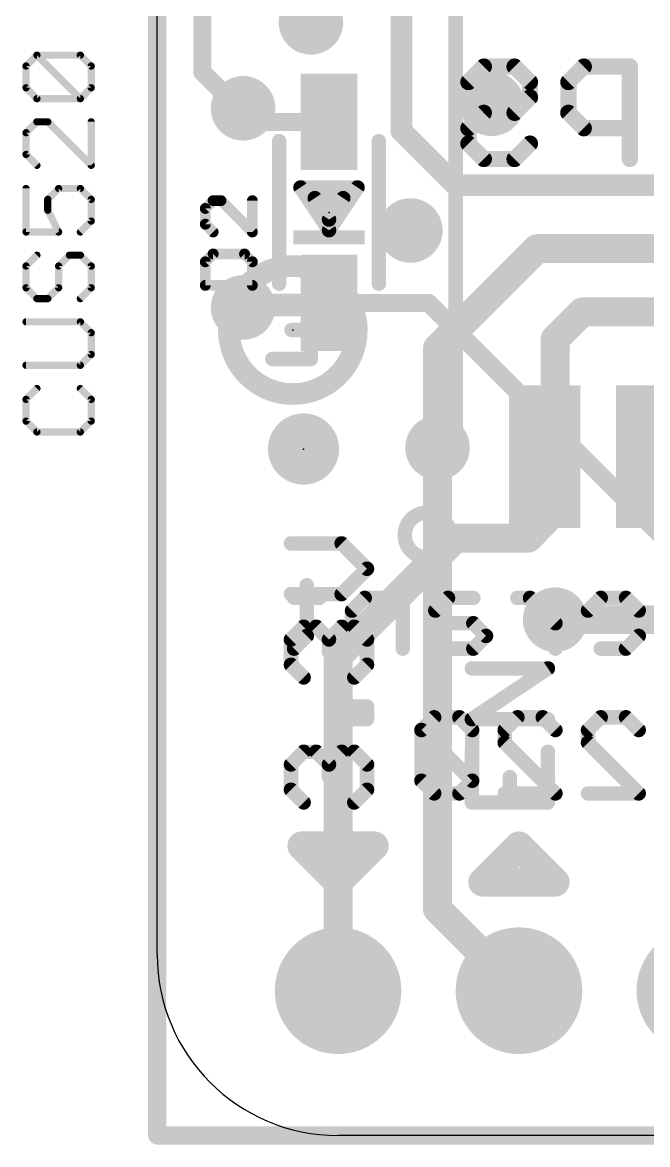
# Model space of a CAD drawing. Extents: x -2.5 to 35.7, y -0.6 to 34.3.
# Drawn here: x -1.89 to 6.89, y -0.13 to 15.62 of the extents above; entities that cross this region are included whole.
import ezdxf

# ---------------------------------------------------------------- set-up
doc = ezdxf.new("R2010")
doc.units = 0
for name, color, linetype in [('1', 12, 'CONTINUOUS'), ('16', 132, 'CONTINUOUS'), ('17', 110, 'CONTINUOUS'), ('18', 110, 'CONTINUOUS'), ('20', 53, 'CONTINUOUS'), ('21', 40, 'CONTINUOUS'), ('22', 6, 'CONTINUOUS'), ('23', 53, 'CONTINUOUS'), ('24', 53, 'CONTINUOUS'), ('25', 253, 'CONTINUOUS'), ('27', 253, 'CONTINUOUS')]:
    doc.layers.add(name, color=color, linetype=linetype)

# ---------------------------------------------------------------- blocks, each defined once
blk = doc.blocks.new('RECT')
blk.add_solid([(-0.5, -0.5), (0.5, -0.5), (-0.5, 0.5), (0.5, 0.5)])
blk = doc.blocks.new('PIE')
at = {"const_width": 0.5}
blk.add_lwpolyline([(0, -0.25, 1), (0, 0.25, 1), (0, -0.25)], format="xyb", dxfattribs=at)
blk = doc.blocks.new('ROUNDP')
at = {"const_width": 0.5}
blk.add_lwpolyline([(0, -0.25, 1), (0, 0.25, 1), (0, -0.25)], format="xyb", dxfattribs=at)
blk = doc.blocks.new('ROUNDV')
at = {"const_width": 0.5}
blk.add_lwpolyline([(0, -0.25, 1), (0, 0.25, 1), (0, -0.25)], format="xyb", dxfattribs=at)

msp = doc.modelspace()

# ---------------------------------------------------------------- linework, layer by layer
at = {"layer": '1'}
for points, const_width in [([(0, 0), (0, 33.925)], 0.254), ([(3.429, 22.733), (3.429, 14.097)], 0.3048), ([(1.2065, 14.351), (1.2065, 14.4145)], 0.254), ([(1.3335, 14.224), (1.2065, 14.351)], 0.254), ([(1.3335, 14.224), (2.413, 14.224)], 0.254), ([(3.429, 14.097), (4.191, 13.335)], 0.3048), ([(4.191, 13.335), (7.62, 13.335)], 0.3048), ([(3.937, 11.049), (5.334, 12.446)], 0.4064), ([(5.334, 12.446), (8.128, 12.446)], 0.4064), ([(2.413, 11.684), (2.3495, 11.6205)], 0.254), ([(2.3495, 11.6205), (1.2065, 11.6205)], 0.254), ([(5.969, 11.557), (5.588, 11.176)], 0.4064), ([(8.636, 11.557), (5.969, 11.557)], 0.4064), ([(5.588, 11.176), (5.588, 9.672)], 0.4064), ([(3.937, 9.652), (3.937, 11.049)], 0.4064), ([(5.588, 9.672), (5.442, 9.526)], 0.4064), ([(5.442, 8.617), (5.442, 9.526)], 0.4064), ([(5.207, 8.382), (5.442, 8.617)], 0.4064), ([(4.191, 8.382), (2.54, 6.731)], 0.4064), ([(5.207, 8.382), (4.191, 8.382)], 0.4064), ([(5.588, 7.239), (7.493, 7.239)], 0.4064), ([(2.54, 6.731), (2.54, 2.032)], 0.4064), ([(25.4, 0), (0, 0)], 0.254)]:
    msp.add_lwpolyline(points, dxfattribs=dict(at, const_width=const_width))
for points, const_width in [([(1.27, 14.4145, 1), (1.143, 14.4145)], 0.127), ([(1.2514, 14.3959, 1), (1.1616, 14.3061)], 0.127), ([(1.143, 14.351, 1), (1.27, 14.351)], 0.127), ([(1.3335, 14.2875, 1), (1.3335, 14.1605)], 0.127), ([(1.2886, 14.1791, 1), (1.3784, 14.2689)], 0.127), ([(2.413, 14.1605, 1), (2.413, 14.2875)], 0.127), ([(3.4829, 14.1509, 1), (3.3751, 14.0431)], 0.1524), ([(3.3528, 14.097, 1), (3.5052, 14.097)], 0.1524), ([(4.191, 13.4112, 1), (4.191, 13.2588)], 0.1524), ([(4.1371, 13.2811, 1), (4.2449, 13.3889)], 0.1524), ([(5.334, 12.5476, 1), (5.334, 12.3444)], 0.2032), ([(5.4058, 12.3742, 1), (5.2622, 12.5178)], 0.2032), ([(2.4579, 11.6391, 1), (2.3681, 11.7289)], 0.127), ([(1.2065, 11.684, 1), (1.2065, 11.557)], 0.127), ([(2.3046, 11.6654, 1), (2.3944, 11.5756)], 0.127), ([(2.3495, 11.557, 1), (2.3495, 11.684)], 0.127), ([(5.969, 11.6586, 1), (5.969, 11.4554)], 0.2032), ([(6.0408, 11.4852, 1), (5.8972, 11.6288)], 0.2032), ([(5.6896, 11.176, 1), (5.4864, 11.176)], 0.2032), ([(5.5162, 11.2478, 1), (5.6598, 11.1042)], 0.2032), ([(4.0386, 11.049, 1), (3.8354, 11.049)], 0.2032), ([(3.8652, 11.1208, 1), (4.0088, 10.9772)], 0.2032), ([(5.4864, 9.672, 1), (5.6896, 9.672)], 0.2032), ([(5.6598, 9.6002, 1), (5.5162, 9.7438)], 0.2032), ([(3.8354, 9.652, 1), (4.0386, 9.652)], 0.2032), ([(5.5436, 9.526, 1), (5.3404, 9.526)], 0.2032), ([(5.3702, 9.5978, 1), (5.5138, 9.4542)], 0.2032), ([(5.5138, 8.5452, 1), (5.3702, 8.6888)], 0.2032), ([(5.3404, 8.617, 1), (5.5436, 8.617)], 0.2032), ([(4.191, 8.4836, 1), (4.191, 8.2804)], 0.2032), ([(4.2628, 8.3102, 1), (4.1192, 8.4538)], 0.2032), ([(5.1352, 8.4538, 1), (5.2788, 8.3102)], 0.2032), ([(5.207, 8.2804, 1), (5.207, 8.4836)], 0.2032), ([(5.588, 7.3406, 1), (5.588, 7.1374)], 0.2032), ([(2.6416, 6.731, 1), (2.4384, 6.731)], 0.2032), ([(2.4682, 6.8028, 1), (2.6118, 6.6592)], 0.2032), ([(2.4384, 2.032, 1), (2.6416, 2.032)], 0.2032), ([(0, 0.0635, 1), (0, -0.0635)], 0.127), ([(-0.0635, 0, 1), (0.0635, 0)], 0.127)]:
    msp.add_lwpolyline(points, format="xyb", dxfattribs=dict(at, const_width=const_width))
at = {"layer": '16'}
for points, const_width in [([(0, 0), (0, 33.925)], 0.254), ([(0.635, 24.7015), (0.635, 14.9225)], 0.254), ([(0.635, 14.9225), (1.143, 14.4145)], 0.254), ([(1.143, 14.4145), (1.2065, 14.4145)], 0.254), ([(1.27, 11.684), (1.2065, 11.6205)], 0.254), ([(3.81, 11.684), (1.27, 11.684)], 0.254), ([(3.81, 11.684), (7.62, 7.874)], 0.254), ([(3.937, 3.175), (3.937, 9.652)], 0.4064), ([(5.588, 7.239), (5.588, 6.985)], 0.4064), ([(5.08, 2.032), (3.937, 3.175)], 0.4064), ([(25.4, 0), (0, 0)], 0.254)]:
    msp.add_lwpolyline(points, dxfattribs=dict(at, const_width=const_width))
for points, const_width in [([(0.6799, 14.9674, 1), (0.5901, 14.8776)], 0.127), ([(0.5715, 14.9225, 1), (0.6985, 14.9225)], 0.127), ([(1.143, 14.478, 1), (1.143, 14.351)], 0.127), ([(1.0981, 14.3696, 1), (1.1879, 14.4594)], 0.127), ([(1.2065, 14.351, 1), (1.2065, 14.478)], 0.127), ([(1.27, 11.7475, 1), (1.27, 11.6205)], 0.127), ([(1.3149, 11.6391, 1), (1.2251, 11.7289)], 0.127), ([(3.8549, 11.7289, 1), (3.7651, 11.6391)], 0.127), ([(3.81, 11.6205, 1), (3.81, 11.7475)], 0.127), ([(1.1616, 11.6654, 1), (1.2514, 11.5756)], 0.127), ([(4.0386, 9.652, 1), (3.8354, 9.652)], 0.2032), ([(5.6896, 7.239, 1), (5.4864, 7.239)], 0.2032), ([(5.4864, 6.985, 1), (5.6896, 6.985)], 0.2032), ([(4.0088, 3.2468, 1), (3.8652, 3.1032)], 0.2032), ([(3.8354, 3.175, 1), (4.0386, 3.175)], 0.2032), ([(5.0082, 1.9602, 1), (5.1518, 2.1038)], 0.2032), ([(0, 0.0635, 1), (0, -0.0635)], 0.127), ([(-0.0635, 0, 1), (0.0635, 0)], 0.127)]:
    msp.add_lwpolyline(points, format="xyb", dxfattribs=dict(at, const_width=const_width))
at = {"layer": '20'}
for p, q in [((0, 2.54), (0, 31.75)), ((22.86, 0), (2.54, 0))]:
    msp.add_line(p, q, dxfattribs=at)
msp.add_arc((2.54, 2.54), 2.54, 180, 270, dxfattribs=at)
at = {"layer": '21'}
for points, const_width in [([(4.192, 9.526), (4.192, 25.526)], 0.2032), ([(1.713, 11.954), (1.713, 13.954)], 0.2032), ([(3.113, 13.954), (3.113, 11.954)], 0.2032), ([(2.413, 12.704), (2.013, 13.304)], 0.2032), ([(2.013, 13.304), (2.813, 13.304)], 0.2032), ([(2.813, 13.304), (2.413, 12.704)], 0.2032), ([(2.413, 12.854), (2.213, 13.154)], 0.2032), ([(2.213, 13.154), (2.613, 13.154)], 0.2032), ([(2.613, 13.154), (2.413, 12.854)], 0.2032), ([(2.3125, 13.0048), (2.5135, 13.0048)], 0.2032), ([(2.5905, 8.3089), (1.8787, 8.3089)], 0.2032), ([(2.9464, 7.953), (2.5905, 8.3089)], 0.2032), ([(2.5905, 7.5971), (2.9464, 7.953)], 0.2032), ([(1.8787, 7.5971), (2.5905, 7.5971)], 0.2032), ([(1.8787, 6.9615), (2.0566, 7.1395)], 0.2032), ([(2.0566, 7.1395), (2.2346, 7.1395)], 0.2032), ([(2.2346, 7.1395), (2.4125, 6.9615)], 0.2032), ([(2.4125, 6.9615), (2.5905, 7.1395)], 0.2032), ([(2.5905, 7.1395), (2.7685, 7.1395)], 0.2032), ([(2.7685, 7.1395), (2.9464, 6.9615)], 0.2032), ([(1.8787, 6.6056), (1.8787, 6.9615)], 0.2032), ([(2.4125, 6.9615), (2.4125, 6.7836)], 0.2032), ([(2.9464, 6.9615), (2.9464, 6.6056)], 0.2032), ([(2.0566, 6.4277), (1.8787, 6.6056)], 0.2032), ([(2.9464, 6.6056), (2.7685, 6.4277)], 0.2032), ([(4.4187, 5.843), (5.4864, 6.5548)], 0.2032), ([(5.4864, 6.5548), (4.4187, 6.5548)], 0.2032), ([(2.7685, 5.843), (2.7685, 6.0209)], 0.2032), ([(2.7685, 6.0209), (2.9464, 6.0209)], 0.2032), ([(2.9464, 6.0209), (2.9464, 5.843)], 0.2032), ([(2.9464, 5.843), (2.7685, 5.843)], 0.2032), ([(5.4864, 5.843), (4.4187, 5.843)], 0.2032), ([(1.8787, 5.2075), (2.0566, 5.3854)], 0.2032), ([(2.0566, 5.3854), (2.2346, 5.3854)], 0.2032), ([(2.2346, 5.3854), (2.4125, 5.2075)], 0.2032), ([(2.4125, 5.2075), (2.5905, 5.3854)], 0.2032), ([(2.5905, 5.3854), (2.7685, 5.3854)], 0.2032), ([(2.7685, 5.3854), (2.9464, 5.2075)], 0.2032), ([(4.4187, 5.3854), (4.4187, 4.6736)], 0.2032), ([(5.4864, 4.6736), (5.4864, 5.3854)], 0.2032), ([(1.8787, 4.8516), (1.8787, 5.2075)], 0.2032), ([(2.4125, 5.2075), (2.4125, 5.0295)], 0.2032), ([(2.9464, 5.2075), (2.9464, 4.8516)], 0.2032), ([(4.9525, 4.6736), (4.9525, 5.0295)], 0.2032), ([(2.0566, 4.6736), (1.8787, 4.8516)], 0.2032), ([(2.9464, 4.8516), (2.7685, 4.6736)], 0.2032), ([(4.4187, 4.6736), (5.4864, 4.6736)], 0.2032), ([(3.048, 4.064), (2.032, 4.064)], 0.4064), ([(2.032, 4.064), (2.54, 3.556)], 0.4064), ([(2.54, 3.556), (3.048, 4.064)], 0.4064), ([(5.08, 4.064), (4.572, 3.556)], 0.4064), ([(5.588, 3.556), (5.08, 4.064)], 0.4064), ([(4.572, 3.556), (5.588, 3.556)], 0.4064)]:
    msp.add_lwpolyline(points, dxfattribs=dict(at, const_width=const_width))
for points, const_width in [([(1.7638, 13.954, 1), (1.6622, 13.954)], 0.1016), ([(3.1638, 13.954, 1), (3.0622, 13.954)], 0.1016), ([(2.0553, 13.3322, 1), (1.9707, 13.2758)], 0.1016), ([(2.013, 13.3548, 1), (2.013, 13.2532)], 0.1016), ([(2.8553, 13.2758, 1), (2.7707, 13.3322)], 0.1016), ([(2.813, 13.2532, 1), (2.813, 13.3548)], 0.1016), ([(2.2553, 13.1822, 1), (2.1707, 13.1258)], 0.1016), ([(2.213, 13.2048, 1), (2.213, 13.1032)], 0.1016), ([(2.6553, 13.1258, 1), (2.5707, 13.1822)], 0.1016), ([(2.613, 13.1032, 1), (2.613, 13.2048)], 0.1016), ([(2.3125, 13.0556, 1), (2.3125, 12.954)], 0.1016), ([(2.5135, 12.954, 1), (2.5135, 13.0556)], 0.1016), ([(2.3707, 12.8822, 1), (2.4553, 12.8258)], 0.1016), ([(2.3707, 12.8258, 1), (2.4553, 12.8822)], 0.1016), ([(2.3707, 12.7322, 1), (2.4553, 12.6758)], 0.1016), ([(2.3707, 12.6758, 1), (2.4553, 12.7322)], 0.1016), ([(1.6622, 11.954, 1), (1.7638, 11.954)], 0.1016), ([(3.0622, 11.954, 1), (3.1638, 11.954)], 0.1016), ([(4.1412, 9.526, 1), (4.2428, 9.526)], 0.1016), ([(3.792, 8.1098, 1), (3.792, 8.7422, 1), (3.792, 8.1098)], 0.2032), ([(1.8787, 8.3597, 1), (1.8787, 8.2581)], 0.1016), ([(2.6264, 8.3448, 1), (2.5546, 8.273)], 0.1016), ([(2.5905, 8.2581, 1), (2.5905, 8.3597)], 0.1016), ([(2.9823, 7.9171, 1), (2.9105, 7.9889)], 0.1016), ([(2.9105, 7.9171, 1), (2.9823, 7.9889)], 0.1016), ([(1.8787, 7.6479, 1), (1.8787, 7.5463)], 0.1016), ([(2.5546, 7.633, 1), (2.6264, 7.5612)], 0.1016), ([(2.5905, 7.5463, 1), (2.5905, 7.6479)], 0.1016), ([(2.0566, 7.1903, 1), (2.0566, 7.0887)], 0.1016), ([(2.0926, 7.1036, 1), (2.0207, 7.1754)], 0.1016), ([(2.2705, 7.1754, 1), (2.1987, 7.1036)], 0.1016), ([(2.2346, 7.0887, 1), (2.2346, 7.1903)], 0.1016), ([(2.5905, 7.1903, 1), (2.5905, 7.0887)], 0.1016), ([(2.6264, 7.1036, 1), (2.5546, 7.1754)], 0.1016), ([(2.8044, 7.1754, 1), (2.7325, 7.1036)], 0.1016), ([(2.7685, 7.0887, 1), (2.7685, 7.1903)], 0.1016), ([(1.9295, 6.9615, 1), (1.8279, 6.9615)], 0.1016), ([(1.8428, 6.9975, 1), (1.9146, 6.9256)], 0.1016), ([(2.4633, 6.9615, 1), (2.3617, 6.9615)], 0.1016), ([(2.3766, 6.9975, 1), (2.4485, 6.9256)], 0.1016), ([(2.3766, 6.9256, 1), (2.4485, 6.9975)], 0.1016), ([(2.9972, 6.9615, 1), (2.8956, 6.9615)], 0.1016), ([(2.9105, 6.9256, 1), (2.9823, 6.9975)], 0.1016), ([(2.3617, 6.7836, 1), (2.4633, 6.7836)], 0.1016), ([(1.9146, 6.6416, 1), (1.8428, 6.5697)], 0.1016), ([(1.8279, 6.6056, 1), (1.9295, 6.6056)], 0.1016), ([(2.8956, 6.6056, 1), (2.9972, 6.6056)], 0.1016), ([(2.9823, 6.5697, 1), (2.9105, 6.6416)], 0.1016), ([(4.4187, 6.6056, 1), (4.4187, 6.504)], 0.1016), ([(5.5146, 6.5125, 1), (5.4582, 6.5971)], 0.1016), ([(5.4864, 6.504, 1), (5.4864, 6.6056)], 0.1016), ([(2.0207, 6.3918, 1), (2.0926, 6.4636)], 0.1016), ([(2.7325, 6.4636, 1), (2.8044, 6.3918)], 0.1016), ([(2.8193, 6.0209, 1), (2.7176, 6.0209)], 0.1016), ([(2.7685, 6.0717, 1), (2.7685, 5.9701)], 0.1016), ([(2.9972, 6.0209, 1), (2.8956, 6.0209)], 0.1016), ([(2.9464, 5.9701, 1), (2.9464, 6.0717)], 0.1016), ([(2.7176, 5.843, 1), (2.8193, 5.843)], 0.1016), ([(2.7685, 5.8938, 1), (2.7685, 5.7922)], 0.1016), ([(2.8956, 5.843, 1), (2.9972, 5.843)], 0.1016), ([(2.9464, 5.7922, 1), (2.9464, 5.8938)], 0.1016), ([(4.4187, 5.8938, 1), (4.4187, 5.7922)], 0.1016), ([(4.3905, 5.8853, 1), (4.4469, 5.8007)], 0.1016), ([(5.4864, 5.7922, 1), (5.4864, 5.8938)], 0.1016), ([(2.0566, 5.4362, 1), (2.0566, 5.3346)], 0.1016), ([(2.0926, 5.3495, 1), (2.0207, 5.4213)], 0.1016), ([(2.2705, 5.4213, 1), (2.1987, 5.3495)], 0.1016), ([(2.2346, 5.3346, 1), (2.2346, 5.4362)], 0.1016), ([(2.5905, 5.4362, 1), (2.5905, 5.3346)], 0.1016), ([(2.6264, 5.3495, 1), (2.5546, 5.4213)], 0.1016), ([(2.8044, 5.4213, 1), (2.7325, 5.3495)], 0.1016), ([(2.7685, 5.3346, 1), (2.7685, 5.4362)], 0.1016), ([(4.4695, 5.3854, 1), (4.3679, 5.3854)], 0.1016), ([(5.5372, 5.3854, 1), (5.4356, 5.3854)], 0.1016), ([(1.9295, 5.2075, 1), (1.8279, 5.2075)], 0.1016), ([(1.8428, 5.2434, 1), (1.9146, 5.1715)], 0.1016), ([(2.4633, 5.2075, 1), (2.3617, 5.2075)], 0.1016), ([(2.3766, 5.2434, 1), (2.4485, 5.1715)], 0.1016), ([(2.3766, 5.1715, 1), (2.4485, 5.2434)], 0.1016), ([(2.9972, 5.2075, 1), (2.8956, 5.2075)], 0.1016), ([(2.9105, 5.1715, 1), (2.9823, 5.2434)], 0.1016), ([(2.3617, 5.0295, 1), (2.4633, 5.0295)], 0.1016), ([(5.0033, 5.0295, 1), (4.9017, 5.0295)], 0.1016), ([(1.9146, 4.8875, 1), (1.8428, 4.8156)], 0.1016), ([(1.8279, 4.8516, 1), (1.9295, 4.8516)], 0.1016), ([(2.8956, 4.8516, 1), (2.9972, 4.8516)], 0.1016), ([(2.9823, 4.8156, 1), (2.9105, 4.8875)], 0.1016), ([(2.0207, 4.6377, 1), (2.0926, 4.7095)], 0.1016), ([(2.7325, 4.7095, 1), (2.8044, 4.6377)], 0.1016), ([(4.4187, 4.7244, 1), (4.4187, 4.6228)], 0.1016), ([(4.3679, 4.6736, 1), (4.4695, 4.6736)], 0.1016), ([(4.9017, 4.6736, 1), (5.0033, 4.6736)], 0.1016), ([(5.4356, 4.6736, 1), (5.5372, 4.6736)], 0.1016), ([(5.4864, 4.6228, 1), (5.4864, 4.7244)], 0.1016), ([(2.032, 4.1656, 1), (2.032, 3.9624)], 0.2032), ([(2.1038, 4.1358, 1), (1.9602, 3.9922)], 0.2032), ([(3.1198, 3.9922, 1), (2.9762, 4.1358)], 0.2032), ([(3.048, 3.9624, 1), (3.048, 4.1656)], 0.2032), ([(5.1518, 4.1358, 1), (5.0082, 3.9922)], 0.2032), ([(5.1518, 3.9922, 1), (5.0082, 4.1358)], 0.2032), ([(2.4682, 3.6278, 1), (2.6118, 3.4842)], 0.2032), ([(2.4682, 3.4842, 1), (2.6118, 3.6278)], 0.2032), ([(4.572, 3.6576, 1), (4.572, 3.4544)], 0.2032), ([(4.5002, 3.6278, 1), (4.6438, 3.4842)], 0.2032), ([(5.5162, 3.4842, 1), (5.6598, 3.6278)], 0.2032), ([(5.588, 3.4544, 1), (5.588, 3.6576)], 0.2032)]:
    msp.add_lwpolyline(points, format="xyb", dxfattribs=dict(at, const_width=const_width))
at = {"layer": '22'}
for points, const_width in [([(4.3705, 14.7837), (4.5866, 14.9998)], 0.2286), ([(4.5866, 14.9998), (5.0187, 14.9998)], 0.2286), ([(5.0187, 14.9998), (5.2348, 14.7837)], 0.2286), ([(5.9899, 14.9998), (5.7738, 14.7837)], 0.2286), ([(6.6381, 14.9998), (5.9899, 14.9998)], 0.2286), ([(6.6381, 13.7033), (6.6381, 14.9998)], 0.2286), ([(5.2348, 14.7837), (5.2348, 14.5676)], 0.2286), ([(5.7738, 14.7837), (5.7738, 14.3516)], 0.2286), ([(5.2348, 14.5676), (5.0187, 14.3516)], 0.2286), ([(4.5866, 14.3516), (4.3705, 14.1355)], 0.2286), ([(5.0187, 14.3516), (4.5866, 14.3516)], 0.2286), ([(5.7738, 14.3516), (5.9899, 14.1355)], 0.2286), ([(4.3705, 14.1355), (4.3705, 13.9194)], 0.2286), ([(5.9899, 14.1355), (6.6381, 14.1355)], 0.2286), ([(4.3705, 13.9194), (4.5866, 13.7033)], 0.2286), ([(5.0187, 13.7033), (5.2348, 13.9194)], 0.2286), ([(4.5866, 13.7033), (5.0187, 13.7033)], 0.2286), ([(1.6167, 11.7101), (2.159, 11.7101)], 0.2032), ([(2.159, 11.7101), (2.159, 10.8966)], 0.2032), ([(2.159, 11.3033), (1.8878, 11.3033)], 0.2032), ([(2.159, 10.8966), (1.6167, 10.8966)], 0.2032), ([(2.1009, 7.7224), (2.1009, 7.0106)], 0.2032), ([(2.2789, 7.5444), (1.923, 7.5444)], 0.2032), ([(2.9144, 7.5444), (2.7364, 7.3665)], 0.2032), ([(3.4483, 7.5444), (2.9144, 7.5444)], 0.2032), ([(3.4483, 6.8326), (3.4483, 7.5444)], 0.2032), ([(4.0838, 7.5444), (3.9058, 7.3665)], 0.2032), ([(4.4397, 7.5444), (4.0838, 7.5444)], 0.2032), ([(5.2362, 7.5444), (5.0583, 7.5444)], 0.2032), ([(5.5921, 7.1885), (5.2362, 7.5444)], 0.2032), ([(5.5921, 6.8326), (5.5921, 7.5444)], 0.2032), ([(6.2277, 7.5444), (6.0497, 7.3665)], 0.2032), ([(6.5836, 7.5444), (6.2277, 7.5444)], 0.2032), ([(6.7615, 7.3665), (6.5836, 7.5444)], 0.2032), ([(2.7364, 7.3665), (2.7364, 6.8326)], 0.2032), ([(3.9058, 7.3665), (3.9058, 6.8326)], 0.2032), ([(6.0497, 7.3665), (6.0497, 7.1885)], 0.2032), ([(6.7615, 7.0106), (6.7615, 7.3665)], 0.2032), ([(4.4397, 7.1885), (3.9058, 7.1885)], 0.2032), ([(4.6176, 7.0106), (4.4397, 7.1885)], 0.2032), ([(6.0497, 7.1885), (6.7615, 7.1885)], 0.2032), ([(2.1009, 7.0106), (1.923, 6.8326)], 0.2032), ([(4.4397, 6.8326), (4.6176, 7.0106)], 0.2032), ([(6.5836, 6.8326), (6.7615, 7.0106)], 0.2032), ([(3.9058, 6.8326), (4.4397, 6.8326)], 0.2032), ([(6.2277, 6.8326), (6.5836, 6.8326)], 0.2032), ([(3.8889, 5.8683), (3.7109, 5.6904)], 0.2032), ([(4.2448, 5.8683), (3.8889, 5.8683)], 0.2032), ([(4.4227, 5.6904), (4.2448, 5.8683)], 0.2032), ([(4.8803, 5.6904), (5.0583, 5.8683)], 0.2032), ([(5.0583, 5.8683), (5.4142, 5.8683)], 0.2032), ([(5.4142, 5.8683), (5.5921, 5.6904)], 0.2032), ([(6.0497, 5.6904), (6.2277, 5.8683)], 0.2032), ([(6.2277, 5.8683), (6.5836, 5.8683)], 0.2032), ([(6.5836, 5.8683), (6.7615, 5.6904)], 0.2032), ([(3.7109, 5.6904), (3.7109, 4.9786)], 0.2032), ([(4.4227, 4.9786), (3.7109, 5.6904)], 0.2032), ([(4.4227, 4.9786), (4.4227, 5.6904)], 0.2032), ([(4.8803, 5.5124), (4.8803, 5.6904)], 0.2032), ([(6.0497, 5.5124), (6.0497, 5.6904)], 0.2032), ([(5.5921, 4.8006), (4.8803, 5.5124)], 0.2032), ([(6.7615, 4.8006), (6.0497, 5.5124)], 0.2032), ([(3.7109, 4.9786), (3.8889, 4.8006)], 0.2032), ([(4.2448, 4.8006), (4.4227, 4.9786)], 0.2032), ([(3.8889, 4.8006), (4.2448, 4.8006)], 0.2032), ([(4.8803, 4.8006), (5.5921, 4.8006)], 0.2032), ([(6.0497, 4.8006), (6.7615, 4.8006)], 0.2032)]:
    msp.add_lwpolyline(points, dxfattribs=dict(at, const_width=const_width))
for points, const_width in [([(4.5866, 15.057, 1), (4.5866, 14.9427)], 0.1143), ([(4.627, 14.9594, 1), (4.5462, 15.0402)], 0.1143), ([(5.0592, 15.0402, 1), (4.9783, 14.9594)], 0.1143), ([(5.0187, 14.9427, 1), (5.0187, 15.057)], 0.1143), ([(5.9899, 15.057, 1), (5.9899, 14.9427)], 0.1143), ([(6.0303, 14.9594, 1), (5.9494, 15.0402)], 0.1143), ([(6.6953, 14.9998, 1), (6.581, 14.9998)], 0.1143), ([(6.6381, 14.9427, 1), (6.6381, 15.057)], 0.1143), ([(4.3301, 14.8241, 1), (4.4109, 14.7433)], 0.1143), ([(5.292, 14.7837, 1), (5.1777, 14.7837)], 0.1143), ([(5.1944, 14.7433, 1), (5.2752, 14.8241)], 0.1143), ([(5.8309, 14.7837, 1), (5.7166, 14.7837)], 0.1143), ([(5.7334, 14.8241, 1), (5.8142, 14.7433)], 0.1143), ([(5.2752, 14.5272, 1), (5.1944, 14.608)], 0.1143), ([(5.1777, 14.5676, 1), (5.292, 14.5676)], 0.1143), ([(4.5866, 14.4087, 1), (4.5866, 14.2944)], 0.1143), ([(4.627, 14.3111, 1), (4.5462, 14.392)], 0.1143), ([(4.9783, 14.392, 1), (5.0592, 14.3111)], 0.1143), ([(5.0187, 14.2944, 1), (5.0187, 14.4087)], 0.1143), ([(5.7166, 14.3516, 1), (5.8309, 14.3516)], 0.1143), ([(5.8142, 14.392, 1), (5.7334, 14.3111)], 0.1143), ([(4.4276, 14.1355, 1), (4.3133, 14.1355)], 0.1143), ([(4.3301, 14.1759, 1), (4.4109, 14.0951)], 0.1143), ([(5.9899, 14.1926, 1), (5.9899, 14.0783)], 0.1143), ([(5.9494, 14.0951, 1), (6.0303, 14.1759)], 0.1143), ([(6.6381, 14.0783, 1), (6.6381, 14.1926)], 0.1143), ([(4.4109, 13.9598, 1), (4.3301, 13.879)], 0.1143), ([(5.2752, 13.879, 1), (5.1944, 13.9598)], 0.1143), ([(4.3133, 13.9194, 1), (4.4276, 13.9194)], 0.1143), ([(4.5866, 13.7605, 1), (4.5866, 13.6462)], 0.1143), ([(4.5462, 13.6629, 1), (4.627, 13.7437)], 0.1143), ([(4.9783, 13.7437, 1), (5.0592, 13.6629)], 0.1143), ([(5.0187, 13.6462, 1), (5.0187, 13.7605)], 0.1143), ([(6.581, 13.7033, 1), (6.6953, 13.7033)], 0.1143), ([(1.905, 10.405, 1), (1.905, 12.201, 1), (1.905, 10.405)], 0.3048), ([(1.6167, 11.7609, 1), (1.6167, 11.6593)], 0.1016), ([(2.2098, 11.7101, 1), (2.1082, 11.7101)], 0.1016), ([(2.159, 11.6593, 1), (2.159, 11.7609)], 0.1016), ([(1.8878, 11.3541, 1), (1.8878, 11.2525)], 0.1016), ([(2.159, 11.2525, 1), (2.159, 11.3541)], 0.1016), ([(1.6167, 10.9474, 1), (1.6167, 10.8458)], 0.1016), ([(2.1082, 10.8966, 1), (2.2098, 10.8966)], 0.1016), ([(2.159, 10.8458, 1), (2.159, 10.9474)], 0.1016), ([(2.1517, 7.7224, 1), (2.0501, 7.7224)], 0.1016), ([(1.923, 7.5952, 1), (1.923, 7.4936)], 0.1016), ([(2.2789, 7.4936, 1), (2.2789, 7.5952)], 0.1016), ([(2.9144, 7.5952, 1), (2.9144, 7.4936)], 0.1016), ([(2.9503, 7.5085, 1), (2.8785, 7.5803)], 0.1016), ([(3.4991, 7.5444, 1), (3.3975, 7.5444)], 0.1016), ([(3.4483, 7.4936, 1), (3.4483, 7.5952)], 0.1016), ([(4.0838, 7.5952, 1), (4.0838, 7.4936)], 0.1016), ([(4.1197, 7.5085, 1), (4.0479, 7.5803)], 0.1016), ([(4.4397, 7.4936, 1), (4.4397, 7.5952)], 0.1016), ([(5.0583, 7.5952, 1), (5.0583, 7.4936)], 0.1016), ([(5.2722, 7.5803, 1), (5.2003, 7.5085)], 0.1016), ([(5.2362, 7.4936, 1), (5.2362, 7.5952)], 0.1016), ([(5.6429, 7.5444, 1), (5.5413, 7.5444)], 0.1016), ([(6.2277, 7.5952, 1), (6.2277, 7.4936)], 0.1016), ([(6.2636, 7.5085, 1), (6.1918, 7.5803)], 0.1016), ([(6.6195, 7.5803, 1), (6.5477, 7.5085)], 0.1016), ([(6.5836, 7.4936, 1), (6.5836, 7.5952)], 0.1016), ([(2.7872, 7.3665, 1), (2.6856, 7.3665)], 0.1016), ([(2.7005, 7.4024, 1), (2.7724, 7.3305)], 0.1016), ([(3.9566, 7.3665, 1), (3.855, 7.3665)], 0.1016), ([(3.8699, 7.4024, 1), (3.9418, 7.3305)], 0.1016), ([(6.1005, 7.3665, 1), (5.9989, 7.3665)], 0.1016), ([(6.0138, 7.4024, 1), (6.0857, 7.3305)], 0.1016), ([(6.8123, 7.3665, 1), (6.7107, 7.3665)], 0.1016), ([(6.7256, 7.3305, 1), (6.7975, 7.4024)], 0.1016), ([(3.9058, 7.2393, 1), (3.9058, 7.1377)], 0.1016), ([(4.4756, 7.2244, 1), (4.4038, 7.1526)], 0.1016), ([(4.4397, 7.1377, 1), (4.4397, 7.2393)], 0.1016), ([(5.5562, 7.1526, 1), (5.6281, 7.2244)], 0.1016), ([(6.0497, 7.2393, 1), (6.0497, 7.1377)], 0.1016), ([(6.7615, 7.1377, 1), (6.7615, 7.2393)], 0.1016), ([(2.1368, 6.9746, 1), (2.065, 7.0465)], 0.1016), ([(4.6536, 6.9746, 1), (4.5817, 7.0465)], 0.1016), ([(4.5817, 6.9746, 1), (4.6536, 7.0465)], 0.1016), ([(5.9989, 7.1885, 1), (6.1005, 7.1885)], 0.1016), ([(6.7975, 6.9746, 1), (6.7256, 7.0465)], 0.1016), ([(2.0501, 7.0106, 1), (2.1517, 7.0106)], 0.1016), ([(3.9058, 6.8834, 1), (3.9058, 6.7818)], 0.1016), ([(4.4397, 6.7818, 1), (4.4397, 6.8834)], 0.1016), ([(6.2277, 6.8834, 1), (6.2277, 6.7818)], 0.1016), ([(6.5836, 6.7818, 1), (6.5836, 6.8834)], 0.1016), ([(6.7107, 7.0106, 1), (6.8123, 7.0106)], 0.1016), ([(1.887, 6.8685, 1), (1.9589, 6.7967)], 0.1016), ([(2.6856, 6.8326, 1), (2.7872, 6.8326)], 0.1016), ([(3.3975, 6.8326, 1), (3.4991, 6.8326)], 0.1016), ([(3.855, 6.8326, 1), (3.9566, 6.8326)], 0.1016), ([(4.4038, 6.8685, 1), (4.4756, 6.7967)], 0.1016), ([(5.5413, 6.8326, 1), (5.6429, 6.8326)], 0.1016), ([(6.5477, 6.8685, 1), (6.6195, 6.7967)], 0.1016), ([(3.8889, 5.9191, 1), (3.8889, 5.8175)], 0.1016), ([(3.9248, 5.8324, 1), (3.853, 5.9042)], 0.1016), ([(4.2807, 5.9042, 1), (4.2089, 5.8324)], 0.1016), ([(4.2448, 5.8175, 1), (4.2448, 5.9191)], 0.1016), ([(5.0583, 5.9191, 1), (5.0583, 5.8175)], 0.1016), ([(5.0942, 5.8324, 1), (5.0224, 5.9042)], 0.1016), ([(5.4501, 5.9042, 1), (5.3783, 5.8324)], 0.1016), ([(5.4142, 5.8175, 1), (5.4142, 5.9191)], 0.1016), ([(6.2277, 5.9191, 1), (6.2277, 5.8175)], 0.1016), ([(6.2636, 5.8324, 1), (6.1918, 5.9042)], 0.1016), ([(6.6195, 5.9042, 1), (6.5477, 5.8324)], 0.1016), ([(6.5836, 5.8175, 1), (6.5836, 5.9191)], 0.1016), ([(3.7617, 5.6904, 1), (3.6601, 5.6904)], 0.1016), ([(3.7469, 5.7263, 1), (3.675, 5.6544)], 0.1016), ([(3.675, 5.7263, 1), (3.7469, 5.6544)], 0.1016), ([(4.4735, 5.6904, 1), (4.3719, 5.6904)], 0.1016), ([(4.3868, 5.6544, 1), (4.4587, 5.7263)], 0.1016), ([(4.9311, 5.6904, 1), (4.8295, 5.6904)], 0.1016), ([(4.8444, 5.7263, 1), (4.9163, 5.6544)], 0.1016), ([(5.5562, 5.6544, 1), (5.6281, 5.7263)], 0.1016), ([(6.1005, 5.6904, 1), (5.9989, 5.6904)], 0.1016), ([(6.0138, 5.7263, 1), (6.0857, 5.6544)], 0.1016), ([(6.7256, 5.6544, 1), (6.7975, 5.7263)], 0.1016), ([(4.9163, 5.5483, 1), (4.8444, 5.4765)], 0.1016), ([(4.8295, 5.5124, 1), (4.9311, 5.5124)], 0.1016), ([(6.0857, 5.5483, 1), (6.0138, 5.4765)], 0.1016), ([(5.9989, 5.5124, 1), (6.1005, 5.5124)], 0.1016), ([(3.7469, 5.0145, 1), (3.675, 4.9426)], 0.1016), ([(4.4587, 4.9426, 1), (4.3868, 5.0145)], 0.1016), ([(4.3868, 4.9426, 1), (4.4587, 5.0145)], 0.1016), ([(3.6601, 4.9786, 1), (3.7617, 4.9786)], 0.1016), ([(3.8889, 4.8514, 1), (3.8889, 4.7498)], 0.1016), ([(3.853, 4.7647, 1), (3.9248, 4.8365)], 0.1016), ([(4.2089, 4.8365, 1), (4.2807, 4.7647)], 0.1016), ([(4.2448, 4.7498, 1), (4.2448, 4.8514)], 0.1016), ([(4.3719, 4.9786, 1), (4.4735, 4.9786)], 0.1016), ([(4.8803, 4.8514, 1), (4.8803, 4.7498)], 0.1016), ([(5.5562, 4.7647, 1), (5.6281, 4.8365)], 0.1016), ([(5.5921, 4.7498, 1), (5.5921, 4.8514)], 0.1016), ([(6.0497, 4.8514, 1), (6.0497, 4.7498)], 0.1016), ([(6.7256, 4.7647, 1), (6.7975, 4.8365)], 0.1016), ([(6.7615, 4.7498, 1), (6.7615, 4.8514)], 0.1016)]:
    msp.add_lwpolyline(points, format="xyb", dxfattribs=dict(at, const_width=const_width))
at = {"layer": '23'}
for p in [(2.413, 12.954), (2.055, 9.6335)]:
    msp.add_point(p, dxfattribs=at)
at = {"layer": '24'}
msp.add_point((1.905, 11.303), dxfattribs=at)
at = {"layer": '25', "const_width": 0.1524}
for points in [[(0.786, 13.1193), (0.6758, 13.0091)], [(0.6758, 13.0091), (0.6758, 12.7888)], [(0.8962, 13.1193), (0.786, 13.1193)], [(1.3368, 12.6786), (0.8962, 13.1193)], [(1.3368, 13.1193), (1.3368, 12.6786)], [(0.6758, 12.7888), (0.786, 12.6786)], [(0.786, 12.3708), (0.6758, 12.2607)], [(1.2266, 12.3708), (0.786, 12.3708)], [(1.3368, 12.2607), (1.2266, 12.3708)], [(0.6758, 12.2607), (0.6758, 11.9302)], [(1.3368, 11.9302), (1.3368, 12.2607)], [(0.6758, 11.9302), (1.3368, 11.9302)]]:
    msp.add_lwpolyline(points, dxfattribs=at)
at = {"layer": '25', "const_width": 0.0762}
for points in [[(0.7139, 13.0091, 1), (0.6377, 13.0091)], [(0.6489, 13.036, 1), (0.7028, 12.9822)], [(0.786, 13.1574, 1), (0.786, 13.0812)], [(0.8129, 13.0923, 1), (0.7591, 13.1462)], [(0.9231, 13.1462, 1), (0.8692, 13.0923)], [(0.8962, 13.0812, 1), (0.8962, 13.1574)], [(1.3749, 13.1193, 1), (1.2987, 13.1193)], [(0.7028, 12.8157, 1), (0.6489, 12.7618)], [(0.6377, 12.7888, 1), (0.7139, 12.7888)], [(0.7591, 12.6517, 1), (0.8129, 12.7056)], [(1.2987, 12.6786, 1), (1.3749, 12.6786)], [(1.3099, 12.6517, 1), (1.3637, 12.7056)], [(0.786, 12.4089, 1), (0.786, 12.3327)], [(0.8129, 12.3439, 1), (0.7591, 12.3978)], [(1.2536, 12.3978, 1), (1.1997, 12.3439)], [(1.2266, 12.3327, 1), (1.2266, 12.4089)], [(0.7139, 12.2607, 1), (0.6377, 12.2607)], [(0.6489, 12.2876, 1), (0.7028, 12.2337)], [(1.3749, 12.2607, 1), (1.2987, 12.2607)], [(1.3099, 12.2337, 1), (1.3637, 12.2876)], [(0.6758, 11.9683, 1), (0.6758, 11.8921)], [(0.6377, 11.9302, 1), (0.7139, 11.9302)], [(1.2987, 11.9302, 1), (1.3749, 11.9302)], [(1.3368, 11.8921, 1), (1.3368, 11.9683)]]:
    msp.add_lwpolyline(points, format="xyb", dxfattribs=at)
at = {"layer": '27', "const_width": 0.1016}
for points in [[(-1.841, 15.008), (-1.6885, 15.1605)], [(-1.6885, 15.1605), (-1.0783, 15.1605)], [(-1.0783, 14.5504), (-1.6885, 15.1605)], [(-1.0783, 15.1605), (-0.9258, 15.008)], [(-1.841, 14.7029), (-1.841, 15.008)], [(-0.9258, 15.008), (-0.9258, 14.7029)], [(-1.6885, 14.5504), (-1.841, 14.7029)], [(-0.9258, 14.7029), (-1.0783, 14.5504)], [(-1.0783, 14.5504), (-1.6885, 14.5504)], [(-1.6885, 14.225), (-1.841, 14.0725)], [(-1.5359, 14.225), (-1.6885, 14.225)], [(-0.9258, 13.6149), (-1.5359, 14.225)], [(-0.9258, 14.225), (-0.9258, 13.6149)], [(-1.841, 14.0725), (-1.841, 13.7674)], [(-1.841, 13.7674), (-1.6885, 13.6149)], [(-1.841, 13.2895), (-1.841, 12.6794)], [(-1.5359, 13.1369), (-1.3834, 13.2895)], [(-1.3834, 13.2895), (-1.0783, 13.2895)], [(-1.0783, 13.2895), (-0.9258, 13.1369)], [(-1.5359, 12.9844), (-1.5359, 13.1369)], [(-0.9258, 13.1369), (-0.9258, 12.8319)], [(-1.3834, 12.6794), (-1.5359, 12.9844)], [(-0.9258, 12.8319), (-1.0783, 12.6794)], [(-1.841, 12.6794), (-1.3834, 12.6794)], [(-1.6885, 12.354), (-1.841, 12.2014)], [(-1.3834, 12.2014), (-1.2309, 12.354)], [(-1.2309, 12.354), (-1.0783, 12.354)], [(-1.0783, 12.354), (-0.9258, 12.2014)], [(-1.841, 12.2014), (-1.841, 11.8964)], [(-1.3834, 11.8964), (-1.3834, 12.2014)], [(-0.9258, 12.2014), (-0.9258, 11.8964)], [(-1.841, 11.8964), (-1.6885, 11.7438)], [(-1.5359, 11.7438), (-1.3834, 11.8964)], [(-0.9258, 11.8964), (-1.0783, 11.7438)], [(-1.6885, 11.7438), (-1.5359, 11.7438)], [(-1.0783, 11.4184), (-1.841, 11.4184)], [(-0.9258, 11.2659), (-1.0783, 11.4184)], [(-0.9258, 10.9608), (-0.9258, 11.2659)], [(-1.0783, 10.8083), (-0.9258, 10.9608)], [(-1.841, 10.8083), (-1.0783, 10.8083)], [(-1.6885, 10.4829), (-1.841, 10.3304)], [(-0.9258, 10.3304), (-1.0783, 10.4829)], [(-1.841, 10.3304), (-1.841, 10.0253)], [(-0.9258, 10.0253), (-0.9258, 10.3304)], [(-1.841, 10.0253), (-1.6885, 9.8728)], [(-1.6885, 9.8728), (-1.0783, 9.8728)], [(-1.0783, 9.8728), (-0.9258, 10.0253)]]:
    msp.add_lwpolyline(points, dxfattribs=at)
at = {"layer": '27', "const_width": 0.0508}
for points in [[(-1.6885, 15.1859, 1), (-1.6885, 15.1351)], [(-1.6705, 15.1785, 1), (-1.7064, 15.1426)], [(-1.6705, 15.1426, 1), (-1.7064, 15.1785)], [(-1.0604, 15.1785, 1), (-1.0963, 15.1426)], [(-1.0783, 15.1351, 1), (-1.0783, 15.1859)], [(-1.8156, 15.008, 1), (-1.8664, 15.008)], [(-1.8589, 15.0259, 1), (-1.823, 14.99)], [(-0.9004, 15.008, 1), (-0.9512, 15.008)], [(-0.9438, 14.99, 1), (-0.9078, 15.0259)], [(-1.8664, 14.7029, 1), (-1.8156, 14.7029)], [(-1.823, 14.7209, 1), (-1.8589, 14.685)], [(-0.9512, 14.7029, 1), (-0.9004, 14.7029)], [(-0.9078, 14.685, 1), (-0.9438, 14.7209)], [(-1.6885, 14.5758, 1), (-1.6885, 14.525)], [(-1.7064, 14.5324, 1), (-1.6705, 14.5684)], [(-1.0963, 14.5684, 1), (-1.0604, 14.5324)], [(-1.0963, 14.5324, 1), (-1.0604, 14.5684)], [(-1.0783, 14.525, 1), (-1.0783, 14.5758)], [(-1.6885, 14.2504, 1), (-1.6885, 14.1996)], [(-1.6705, 14.207, 1), (-1.7064, 14.243)], [(-1.518, 14.243, 1), (-1.5539, 14.207)], [(-1.5359, 14.1996, 1), (-1.5359, 14.2504)], [(-0.9004, 14.225, 1), (-0.9512, 14.225)], [(-1.8156, 14.0725, 1), (-1.8664, 14.0725)], [(-1.8589, 14.0904, 1), (-1.823, 14.0545)], [(-1.823, 13.7854, 1), (-1.8589, 13.7494)], [(-1.8664, 13.7674, 1), (-1.8156, 13.7674)], [(-1.7064, 13.5969, 1), (-1.6705, 13.6328)], [(-0.9512, 13.6149, 1), (-0.9004, 13.6149)], [(-0.9438, 13.5969, 1), (-0.9078, 13.6328)], [(-1.8156, 13.2895, 1), (-1.8664, 13.2895)], [(-1.3834, 13.3149, 1), (-1.3834, 13.2641)], [(-1.3654, 13.2715, 1), (-1.4014, 13.3074)], [(-1.0604, 13.3074, 1), (-1.0963, 13.2715)], [(-1.0783, 13.2641, 1), (-1.0783, 13.3149)], [(-1.5105, 13.1369, 1), (-1.5613, 13.1369)], [(-1.5539, 13.1549, 1), (-1.518, 13.119)], [(-0.9004, 13.1369, 1), (-0.9512, 13.1369)], [(-0.9438, 13.119, 1), (-0.9078, 13.1549)], [(-1.5132, 12.9958, 1), (-1.5586, 12.9731)], [(-1.5613, 12.9844, 1), (-1.5105, 12.9844)], [(-0.9512, 12.8319, 1), (-0.9004, 12.8319)], [(-0.9078, 12.8139, 1), (-0.9438, 12.8498)], [(-1.841, 12.7048, 1), (-1.841, 12.654)], [(-1.8664, 12.6794, 1), (-1.8156, 12.6794)], [(-1.4061, 12.668, 1), (-1.3607, 12.6907)], [(-1.3834, 12.654, 1), (-1.3834, 12.7048)], [(-1.0963, 12.6973, 1), (-1.0604, 12.6614)], [(-1.6705, 12.336, 1), (-1.7064, 12.3719)], [(-1.2309, 12.3794, 1), (-1.2309, 12.3286)], [(-1.2129, 12.336, 1), (-1.2488, 12.3719)], [(-1.0604, 12.3719, 1), (-1.0963, 12.336)], [(-1.0783, 12.3286, 1), (-1.0783, 12.3794)], [(-1.8156, 12.2014, 1), (-1.8664, 12.2014)], [(-1.8589, 12.2194, 1), (-1.823, 12.1835)], [(-1.358, 12.2014, 1), (-1.4088, 12.2014)], [(-1.4014, 12.2194, 1), (-1.3654, 12.1835)], [(-0.9004, 12.2014, 1), (-0.9512, 12.2014)], [(-0.9438, 12.1835, 1), (-0.9078, 12.2194)], [(-1.8664, 11.8964, 1), (-1.8156, 11.8964)], [(-1.823, 11.9143, 1), (-1.8589, 11.8784)], [(-1.4088, 11.8964, 1), (-1.358, 11.8964)], [(-1.3654, 11.8784, 1), (-1.4014, 11.9143)], [(-0.9512, 11.8964, 1), (-0.9004, 11.8964)], [(-0.9078, 11.8784, 1), (-0.9438, 11.9143)], [(-1.6885, 11.7692, 1), (-1.6885, 11.7184)], [(-1.7064, 11.7259, 1), (-1.6705, 11.7618)], [(-1.5539, 11.7618, 1), (-1.518, 11.7259)], [(-1.5359, 11.7184, 1), (-1.5359, 11.7692)], [(-1.0963, 11.7618, 1), (-1.0604, 11.7259)], [(-1.841, 11.4438, 1), (-1.841, 11.393)], [(-1.0604, 11.4364, 1), (-1.0963, 11.4005)], [(-1.0783, 11.393, 1), (-1.0783, 11.4438)], [(-0.9004, 11.2659, 1), (-0.9512, 11.2659)], [(-0.9438, 11.2479, 1), (-0.9078, 11.2839)], [(-0.9512, 10.9608, 1), (-0.9004, 10.9608)], [(-0.9078, 10.9429, 1), (-0.9438, 10.9788)], [(-1.841, 10.8337, 1), (-1.841, 10.7829)], [(-1.0963, 10.8263, 1), (-1.0604, 10.7904)], [(-1.0783, 10.7829, 1), (-1.0783, 10.8337)], [(-1.6705, 10.465, 1), (-1.7064, 10.5009)], [(-1.0604, 10.5009, 1), (-1.0963, 10.465)], [(-1.8156, 10.3304, 1), (-1.8664, 10.3304)], [(-1.8589, 10.3484, 1), (-1.823, 10.3124)], [(-0.9004, 10.3304, 1), (-0.9512, 10.3304)], [(-0.9438, 10.3124, 1), (-0.9078, 10.3484)], [(-1.8664, 10.0253, 1), (-1.8156, 10.0253)], [(-1.823, 10.0433, 1), (-1.8589, 10.0074)], [(-1.6885, 9.8982, 1), (-1.6885, 9.8474)], [(-1.0783, 9.8474, 1), (-1.0783, 9.8982)], [(-0.9512, 10.0253, 1), (-0.9004, 10.0253)], [(-0.9078, 10.0074, 1), (-0.9438, 10.0433)], [(-1.7064, 9.8548, 1), (-1.6705, 9.8908)], [(-1.0963, 9.8908, 1), (-1.0604, 9.8548)]]:
    msp.add_lwpolyline(points, format="xyb", dxfattribs=at)

# ---------------------------------------------------------------- block references
at = {"layer": '1', "xscale": 1.35, "yscale": 0.8, "rotation": 90}
for p in [(2.413, 14.224), (2.413, 11.684)]:
    msp.add_blockref('RECT', p, dxfattribs=at)
at = {"layer": '1', "xscale": 2, "rotation": 90}
for p in [(5.442, 9.526), (6.942, 9.526)]:
    msp.add_blockref('RECT', p, dxfattribs=at)
at = {"layer": '1'}
msp.add_blockref('PIE', (2.055, 9.6335), dxfattribs=at)
at = {"layer": '17', "xscale": 1.778, "yscale": 1.778, "rotation": 270}
for p in [(2.54, 2.032), (2.54, 2.032), (5.08, 2.032), (5.08, 2.032), (7.62, 2.032), (7.62, 2.032)]:
    msp.add_blockref('ROUNDP', p, dxfattribs=at)
at = {"layer": '18', "xscale": 0.9064, "yscale": 0.9064}
for p in [(2.159, 15.621), (2.159, 15.621), (1.2065, 14.4145), (1.2065, 14.4145), (4.699, 14.478), (4.699, 14.478), (3.556, 12.7), (3.556, 12.7), (1.2065, 11.6205), (1.2065, 11.6205), (3.937, 9.652), (3.937, 9.652), (5.588, 7.239), (5.588, 7.239)]:
    msp.add_blockref('ROUNDV', p, dxfattribs=at)
at = {"layer": '21', "xscale": 0.2, "rotation": 90}
msp.add_blockref('RECT', (2.413, 12.604), dxfattribs=at)

doc.saveas('drawing.dxf')
